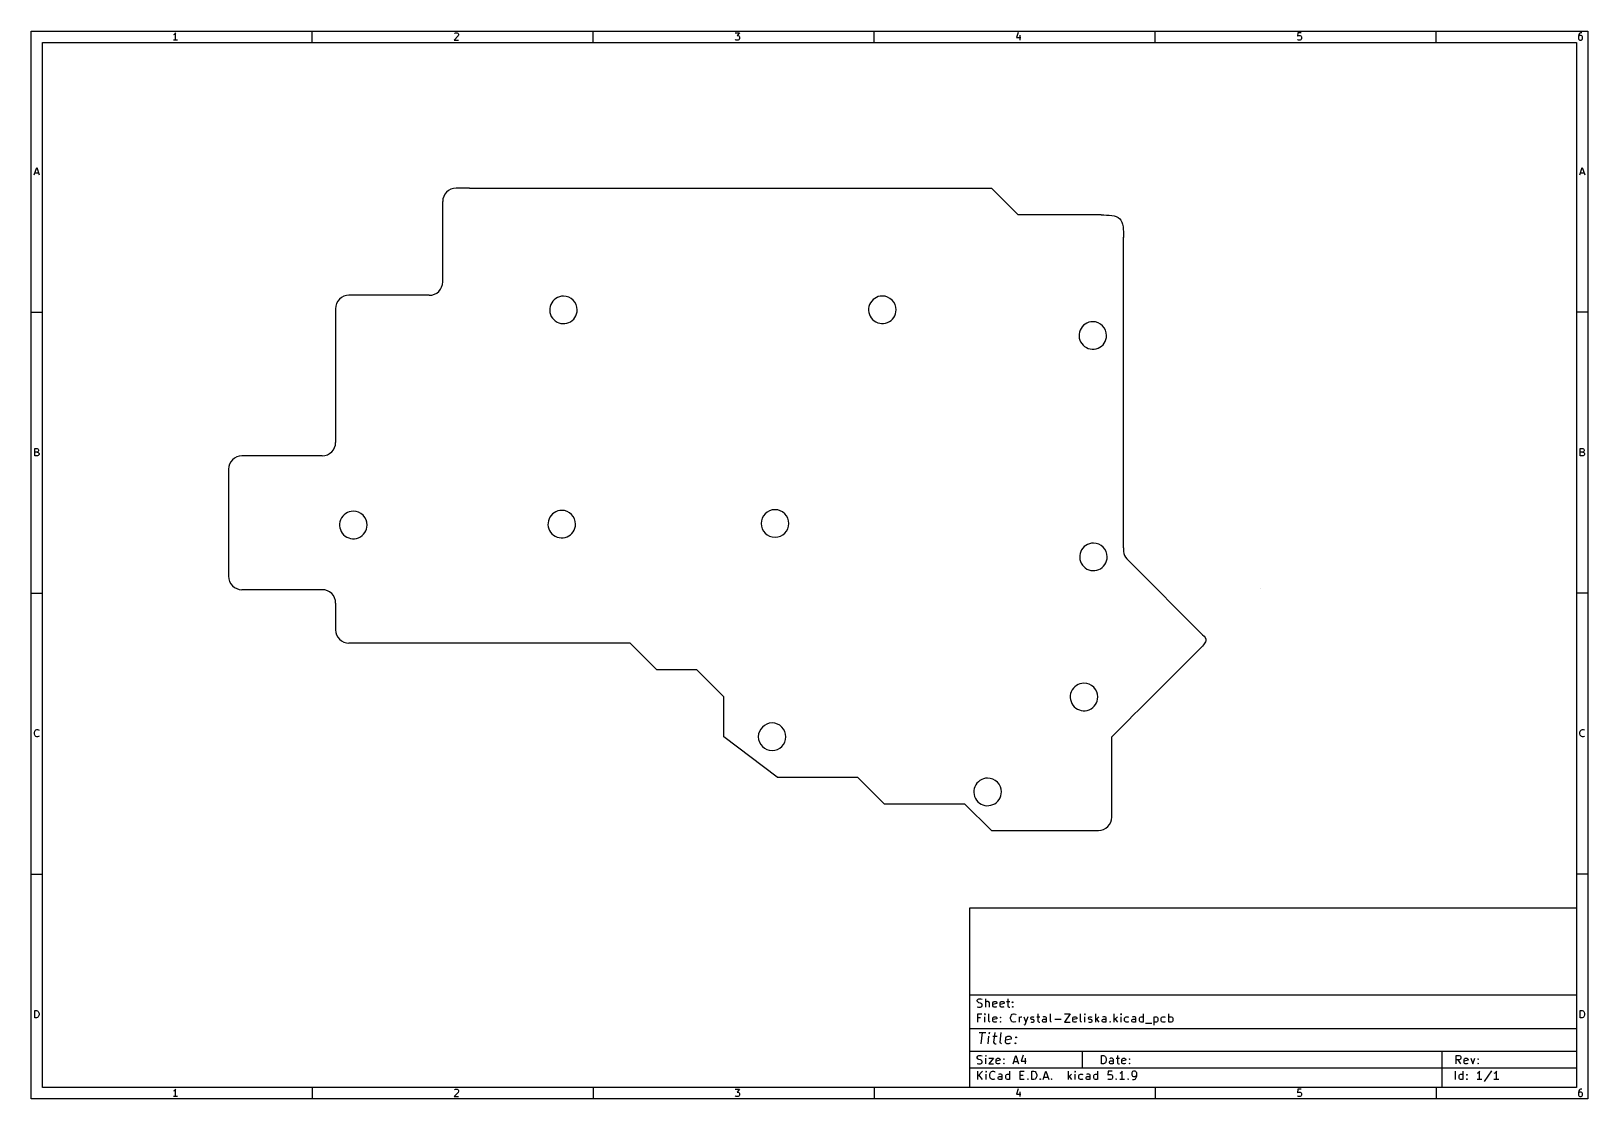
# Model space of a CAD drawing. Extents: x 10 to 287, y -198 to -8.
import ezdxf

# ---------------------------------------------------------------- set-up
doc = ezdxf.new("R2010")
doc.units = 0
doc.layers.get('0').update_dxf_attribs({"linetype": 'CONTINUOUS'})

msp = doc.modelspace()

# ---------------------------------------------------------------- linework, layer by layer
at = {"color": 7}
for points in [[(10.000005, -7.983936), (287.002245, -7.983936), (287.002245, -197.991176), (10.000005, -197.991176)], [(12.000001, -9.983932), (285.001741, -9.983932), (285.001741, -195.99118), (12.000001, -195.99118)], [(104.724454, -55.142651)], [(161.464498, -55.122585)], [(198.914512, -59.692553)], [(67.334384, -93.422483)], [(104.41432, -93.262463)], [(142.36446, -93.142575)], [(199.024494, -99.092525)], [(197.344538, -124.022625)], [(141.844522, -131.102621)], [(180.194458, -140.922515)], [(177.002186, -163.991219), (285.002224, -163.991219), (285.002224, -195.991155), (177.002186, -195.991155)], [(10.65784, -183.571571), (10.65784, -182.271091), (10.96772, -182.271091), (11.15314, -182.332051), (11.2776, -182.456511), (11.33856, -182.580971), (11.40206, -182.827351), (11.40206, -183.012771), (11.33856, -183.261691), (11.2776, -183.386151), (11.15314, -183.508071), (10.96772, -183.571571)], [(285.6611, -183.571571), (285.6611, -182.271091), (285.97098, -182.271091), (286.1564, -182.332051), (286.27832, -182.456511), (286.34182, -182.580971), (286.40278, -182.827351), (286.40278, -183.012771), (286.34182, -183.261691), (286.27832, -183.386151), (286.1564, -183.508071), (285.97098, -183.571571)], [(200.43394, -191.768151), (200.43394, -190.269551), (200.78954, -190.269551), (201.00544, -190.340671), (201.14768, -190.482911), (201.2188, -190.625151), (201.28992, -190.912171), (201.28992, -191.125531), (201.2188, -191.412551), (201.14768, -191.554791), (201.00544, -191.697031), (200.78954, -191.768151)], [(188.07684, -194.567231), (188.07684, -193.068631), (188.43244, -193.068631), (188.64834, -193.139751), (188.79058, -193.281991), (188.8617, -193.426771), (188.93282, -193.711251), (188.93282, -193.924611), (188.8617, -194.211631), (188.79058, -194.353871), (188.64834, -194.496111), (188.43244, -194.567231)]]:
    msp.add_lwpolyline(points, close=True, dxfattribs=at)
for points in [[(35.69208, -9.571411), (35.69208, -8.270931), (35.57016, -8.456351), (35.4457, -8.580811), (35.32124, -8.641771)], [(59.99988, -9.982891), (59.99988, -7.983911)], [(85.32114, -8.395391), (85.3821, -8.331891), (85.50656, -8.270931), (85.81644, -8.270931), (85.9409, -8.331891), (86.00186, -8.395391), (86.06536, -8.517311), (86.06536, -8.641771), (86.00186, -8.827191), (85.26018, -9.571411), (86.06536, -9.571411)], [(109.99978, -9.982891), (109.99978, -7.983911)], [(135.26008, -8.270931), (136.06526, -8.270931), (135.63092, -8.766231), (135.81634, -8.766231), (135.9408, -8.827191), (136.00176, -8.890691), (136.06526, -9.012611), (136.06526, -9.322491), (136.00176, -9.446951), (135.9408, -9.507911), (135.81634, -9.571411), (135.4455, -9.571411), (135.32104, -9.507911), (135.26008, -9.446951)], [(159.99968, -9.982891), (159.99968, -7.983911)], [(185.63082, -8.209971), (185.32094, -9.137071), (186.12612, -9.137071)], [(209.99958, -9.982891), (209.99958, -7.983911)], [(236.00156, -8.270931), (235.38434, -8.270931), (235.32084, -8.890691), (235.38434, -8.827191), (235.50626, -8.766231), (235.81614, -8.766231), (235.9406, -8.827191), (236.00156, -8.890691), (236.06506, -9.012611), (236.06506, -9.322491), (236.00156, -9.446951), (235.9406, -9.507911), (235.81614, -9.571411), (235.50626, -9.571411), (235.38434, -9.507911), (235.32084, -9.446951)], [(259.99948, -9.982891), (259.99948, -7.983911)], [(285.9405, -8.270931), (285.69158, -8.270931), (285.56966, -8.331891), (285.50616, -8.395391), (285.38424, -8.580811), (285.32074, -8.827191), (285.32074, -9.322491), (285.38424, -9.446951), (285.4452, -9.507911), (285.56966, -9.571411), (285.81604, -9.571411), (285.9405, -9.507911), (286.00146, -9.446951), (286.06496, -9.322491), (286.06496, -9.012611), (286.00146, -8.890691), (285.9405, -8.827191), (285.81604, -8.766231), (285.56966, -8.766231), (285.4452, -8.827191), (285.38424, -8.890691), (285.32074, -9.012611)], [(36.06546, -9.571411), (35.32124, -9.571411)], [(185.9407, -8.705271), (185.9407, -9.571411)], [(10.5664, -33.571871), (10.9982, -32.271391), (11.43254, -33.571871)], [(10.68832, -33.198491), (11.30808, -33.198491)], [(285.56712, -33.571871), (286.00146, -32.271391), (286.43326, -33.571871)], [(285.69158, -33.198491), (286.31134, -33.198491)], [(87.98814, -35.939151), (85.60816, -35.939151)], [(87.98814, -35.939151), (180.85816, -35.939151)], [(180.85816, -35.939151), (185.62066, -40.701651)], [(83.22564, -38.321671), (83.22564, -52.609171)], [(204.369673, -99.950237), (204.369673, -44.674897)], [(80.84566, -54.989151), (66.55816, -54.989151)], [(9.99998, -57.983811), (11.99896, -57.983811)], [(64.17564, -57.371671), (64.17564, -81.184171)], [(286.99968, -57.983811), (285.0007, -57.983811)], [(11.09218, -82.891051), (11.2776, -82.952011), (11.33856, -83.012971), (11.40206, -83.137431), (11.40206, -83.322851), (11.33856, -83.447311), (11.2776, -83.508271), (11.15314, -83.571771), (10.65784, -83.571771), (10.65784, -82.271291), (11.09218, -82.271291), (11.21664, -82.332251), (11.2776, -82.395751), (11.33856, -82.517671), (11.33856, -82.642131), (11.2776, -82.766591), (11.21664, -82.827551), (11.09218, -82.891051), (10.65784, -82.891051)], [(286.0929, -82.891051), (286.27832, -82.952011), (286.34182, -83.012971), (286.40278, -83.137431), (286.40278, -83.322851), (286.34182, -83.447311), (286.27832, -83.508271), (286.1564, -83.571771), (285.6611, -83.571771), (285.6611, -82.271291), (286.0929, -82.271291), (286.21736, -82.332251), (286.27832, -82.395751), (286.34182, -82.517671), (286.34182, -82.642131), (286.27832, -82.766591), (286.21736, -82.827551), (286.0929, -82.891051), (285.6611, -82.891051)], [(61.79566, -83.564151), (47.50816, -83.564151)], [(45.12564, -85.946671), (45.12564, -104.996671)], [(205.556917, -102.503597), (218.458318, -115.405002)], [(9.99998, -107.983711), (11.99896, -107.983711)], [(47.50816, -107.376651), (61.79566, -107.376651)], [(228.66858, -107.191231), (228.67366, -107.181071)], [(286.99968, -107.983711), (285.0007, -107.983711)], [(64.17564, -109.759171), (64.17564, -114.521671)], [(116.56314, -116.901651), (66.55816, -116.901651)], [(121.32564, -121.664151), (116.56314, -116.901651)], [(128.47066, -121.664151), (121.32564, -121.664151)], [(133.23316, -126.426651), (128.47066, -121.664151)], [(133.23316, -133.571671), (133.23316, -126.426651)], [(11.40206, -133.447211), (11.33856, -133.508171), (11.15314, -133.571671), (11.02868, -133.571671), (10.84326, -133.508171), (10.72134, -133.386251), (10.65784, -133.261791), (10.59688, -133.012871), (10.59688, -132.827451), (10.65784, -132.581071), (10.72134, -132.456611), (10.84326, -132.332151), (11.02868, -132.271191), (11.15314, -132.271191), (11.33856, -132.332151), (11.40206, -132.395651)], [(286.40278, -133.447211), (286.34182, -133.508171), (286.1564, -133.571671), (286.03194, -133.571671), (285.84652, -133.508171), (285.72206, -133.386251), (285.6611, -133.261791), (285.5976, -133.012871), (285.5976, -132.827451), (285.6611, -132.581071), (285.72206, -132.456611), (285.84652, -132.332151), (286.03194, -132.271191), (286.1564, -132.271191), (286.34182, -132.332151), (286.40278, -132.395651)], [(142.75816, -140.714151), (133.23316, -133.571671)], [(202.28814, -147.859171), (202.28814, -133.571671)], [(142.75816, -140.714151), (157.04566, -140.714151)], [(157.04566, -140.714151), (161.80816, -145.476651)], [(161.80816, -145.476651), (176.09566, -145.476651)], [(176.09566, -145.476651), (180.85816, -150.239151)], [(180.85816, -150.239151), (199.90816, -150.239151)], [(9.99998, -157.983611), (11.99896, -157.983611)], [(286.99968, -157.983611), (285.0007, -157.983611)], [(176.9999, -179.489791), (285.0007, -179.489791)], [(178.36134, -181.597991), (178.5747, -181.669111), (178.93284, -181.669111), (179.07508, -181.597991), (179.1462, -181.524331), (179.21986, -181.382091), (179.21986, -181.239851), (179.1462, -181.097611), (179.07508, -181.026491), (178.93284, -180.955371), (178.64836, -180.881711), (178.50358, -180.810591), (178.43246, -180.739471), (178.36134, -180.597231), (178.36134, -180.454991), (178.43246, -180.310211), (178.50358, -180.239091), (178.64836, -180.167971), (179.00396, -180.167971), (179.21986, -180.239091)], [(179.86248, -181.669111), (179.86248, -180.167971)], [(180.5051, -181.669111), (180.5051, -180.881711), (180.43398, -180.739471), (180.2892, -180.668351), (180.07584, -180.668351), (179.9336, -180.739471), (179.86248, -180.810591)], [(181.79034, -181.597991), (181.6481, -181.669111), (181.36108, -181.669111), (181.21884, -181.597991), (181.14772, -181.453211), (181.14772, -180.881711), (181.21884, -180.739471), (181.36108, -180.668351), (181.6481, -180.668351), (181.79034, -180.739471), (181.86146, -180.881711), (181.86146, -181.026491), (181.14772, -181.168731)], [(183.07558, -181.597991), (182.93334, -181.669111), (182.64632, -181.669111), (182.50408, -181.597991), (182.43296, -181.453211), (182.43296, -180.881711), (182.50408, -180.739471), (182.64632, -180.668351), (182.93334, -180.668351), (183.07558, -180.739471), (183.1467, -180.881711), (183.1467, -181.026491), (182.43296, -181.168731)], [(183.57596, -180.668351), (184.14746, -180.668351)], [(183.78932, -180.167971), (183.78932, -181.453211), (183.86044, -181.597991), (184.00522, -181.669111), (184.14746, -181.669111)], [(184.64784, -180.739471), (184.71896, -180.810591), (184.64784, -180.881711), (184.57672, -180.810591), (184.64784, -180.739471), (184.64784, -180.881711)], [(184.64784, -181.524331), (184.71896, -181.597991), (184.64784, -181.669111), (184.57672, -181.597991), (184.64784, -181.524331), (184.64784, -181.669111)], [(176.9999, -185.489271), (285.0007, -185.489271)], [(178.43246, -184.369131), (178.43246, -182.867991), (179.1462, -182.867991)], [(178.93284, -183.581731), (178.43246, -183.581731)], [(179.7177, -182.867991), (179.64658, -182.939111), (179.7177, -183.010231), (179.79136, -182.939111), (179.7177, -182.867991), (179.7177, -183.010231)], [(179.7177, -184.369131), (179.7177, -183.368371)], [(180.64734, -184.369131), (180.5051, -184.298011), (180.43398, -184.153231), (180.43398, -182.867991)], [(181.79034, -184.298011), (181.6481, -184.369131), (181.36108, -184.369131), (181.21884, -184.298011), (181.14772, -184.153231), (181.14772, -183.581731), (181.21884, -183.439491), (181.36108, -183.368371), (181.6481, -183.368371), (181.79034, -183.439491), (181.86146, -183.581731), (181.86146, -183.726511), (181.14772, -183.868751)], [(182.50408, -183.439491), (182.5752, -183.510611), (182.50408, -183.581731), (182.43296, -183.510611), (182.50408, -183.439491), (182.50408, -183.581731)], [(182.50408, -184.224351), (182.5752, -184.298011), (182.50408, -184.369131), (182.43296, -184.298011), (182.50408, -184.224351), (182.50408, -184.369131)], [(185.21934, -184.224351), (185.14822, -184.298011), (184.93232, -184.369131), (184.79008, -184.369131), (184.57672, -184.298011), (184.43194, -184.153231), (184.36082, -184.010991), (184.2897, -183.726511), (184.2897, -183.510611), (184.36082, -183.226131), (184.43194, -183.083891), (184.57672, -182.939111), (184.79008, -182.867991), (184.93232, -182.867991), (185.14822, -182.939111), (185.21934, -183.010231)], [(185.86196, -184.369131), (185.86196, -183.368371)], [(185.86196, -183.655391), (185.93308, -183.510611), (186.0042, -183.439491), (186.14644, -183.368371), (186.29122, -183.368371)], [(186.64682, -183.368371), (187.00496, -184.369131)], [(187.36056, -183.368371), (187.00496, -184.369131), (186.86272, -184.724731), (186.78906, -184.795851), (186.64682, -184.869511)], [(187.86094, -184.298011), (188.00572, -184.369131), (188.2902, -184.369131), (188.43244, -184.298011), (188.50356, -184.153231), (188.50356, -184.082111), (188.43244, -183.939871), (188.2902, -183.868751), (188.07684, -183.868751), (187.93206, -183.797631), (187.86094, -183.655391), (187.86094, -183.581731), (187.93206, -183.439491), (188.07684, -183.368371), (188.2902, -183.368371), (188.43244, -183.439491)], [(188.93282, -183.368371), (189.50432, -183.368371)], [(189.14618, -182.867991), (189.14618, -184.153231), (189.21984, -184.298011), (189.36208, -184.369131), (189.50432, -184.369131)], [(190.64732, -184.298011), (190.50508, -184.369131), (190.14694, -184.369131), (190.0047, -184.298011), (189.93358, -184.153231), (189.93358, -184.010991), (190.0047, -183.868751), (190.14694, -183.797631), (190.50508, -183.797631), (190.64732, -183.726511)], [(190.64732, -184.369131), (190.64732, -183.581731), (190.5762, -183.439491), (190.43396, -183.368371), (190.14694, -183.368371), (190.0047, -183.439491)], [(191.57696, -184.369131), (191.43218, -184.298011), (191.36106, -184.153231), (191.36106, -182.867991)], [(192.14846, -183.797631), (193.29146, -183.797631)], [(193.86042, -182.867991), (194.86118, -182.867991), (193.86042, -184.369131), (194.86118, -184.369131)], [(196.00418, -184.298011), (195.86194, -184.369131), (195.57492, -184.369131), (195.43268, -184.298011), (195.36156, -184.153231), (195.36156, -183.581731), (195.43268, -183.439491), (195.57492, -183.368371), (195.86194, -183.368371), (196.00418, -183.439491), (196.0753, -183.581731), (196.0753, -183.726511), (195.36156, -183.868751)], [(196.93382, -184.369131), (196.78904, -184.298011), (196.71792, -184.153231), (196.71792, -182.867991)], [(197.50532, -182.867991), (197.4342, -182.939111), (197.50532, -183.010231), (197.57644, -182.939111), (197.50532, -182.867991), (197.50532, -183.010231)], [(197.50532, -184.369131), (197.50532, -183.368371)], [(198.14794, -184.298011), (198.29018, -184.369131), (198.5772, -184.369131), (198.71944, -184.298011), (198.79056, -184.153231), (198.79056, -184.082111), (198.71944, -183.939871), (198.5772, -183.868751), (198.3613, -183.868751), (198.21906, -183.797631), (198.14794, -183.655391), (198.14794, -183.581731), (198.21906, -183.439491), (198.3613, -183.368371), (198.5772, -183.368371), (198.71944, -183.439491)], [(199.43318, -184.369131), (199.43318, -182.867991)], [(200.00468, -183.368371), (199.43318, -183.939871)], [(199.57542, -183.797631), (200.00468, -184.369131)], [(201.28992, -184.298011), (201.14768, -184.369131), (200.78954, -184.369131), (200.6473, -184.298011), (200.57618, -184.153231), (200.57618, -184.010991), (200.6473, -183.868751), (200.78954, -183.797631), (201.14768, -183.797631), (201.28992, -183.726511)], [(201.28992, -184.369131), (201.28992, -183.581731), (201.2188, -183.439491), (201.07656, -183.368371), (200.78954, -183.368371), (200.6473, -183.439491)], [(202.00366, -184.224351), (202.07478, -184.298011), (202.00366, -184.369131), (201.93254, -184.298011), (202.00366, -184.224351), (202.00366, -184.369131)], [(202.71994, -184.369131), (202.71994, -182.867991)], [(203.29144, -183.368371), (202.71994, -183.939871)], [(202.86218, -183.797631), (203.29144, -184.369131)], [(203.93406, -182.867991), (203.8604, -182.939111), (203.93406, -183.010231), (204.00518, -182.939111), (203.93406, -182.867991), (203.93406, -183.010231)], [(203.93406, -184.369131), (203.93406, -183.368371)], [(205.29042, -184.298011), (205.14818, -184.369131), (204.86116, -184.369131), (204.71892, -184.298011), (204.6478, -184.224351), (204.57668, -184.082111), (204.57668, -183.655391), (204.6478, -183.510611), (204.71892, -183.439491), (204.86116, -183.368371), (205.14818, -183.368371), (205.29042, -183.439491)], [(206.57566, -184.298011), (206.43342, -184.369131), (206.07528, -184.369131), (205.93304, -184.298011), (205.86192, -184.153231), (205.86192, -184.010991), (205.93304, -183.868751), (206.07528, -183.797631), (206.43342, -183.797631), (206.57566, -183.726511)], [(206.57566, -184.369131), (206.57566, -183.581731), (206.50454, -183.439491), (206.3623, -183.368371), (206.07528, -183.368371), (205.93304, -183.439491)], [(207.93202, -184.298011), (207.78978, -184.369131), (207.5053, -184.369131), (207.36052, -184.298011), (207.2894, -184.224351), (207.21828, -184.082111), (207.21828, -183.655391), (207.2894, -183.510611), (207.36052, -183.439491), (207.5053, -183.368371), (207.78978, -183.368371), (207.93202, -183.439491)], [(207.93202, -184.369131), (207.93202, -182.867991)], [(208.29016, -184.511371), (209.43316, -184.511371)], [(209.7913, -183.368371), (209.7913, -184.869511)], [(209.7913, -183.439491), (209.93354, -183.368371), (210.21802, -183.368371), (210.3628, -183.439491), (210.43392, -183.510611), (210.50504, -183.655391), (210.50504, -184.082111), (210.43392, -184.224351), (210.3628, -184.298011), (210.21802, -184.369131), (209.93354, -184.369131), (209.7913, -184.298011)], [(211.79028, -184.298011), (211.64804, -184.369131), (211.36102, -184.369131), (211.21878, -184.298011), (211.14766, -184.224351), (211.07654, -184.082111), (211.07654, -183.655391), (211.14766, -183.510611), (211.21878, -183.439491), (211.36102, -183.368371), (211.64804, -183.368371), (211.79028, -183.439491)], [(212.4329, -184.369131), (212.4329, -182.867991)], [(212.4329, -183.439491), (212.57514, -183.368371), (212.86216, -183.368371), (213.0044, -183.439491), (213.07552, -183.510611), (213.14664, -183.655391), (213.14664, -184.082111), (213.07552, -184.224351), (213.0044, -184.298011), (212.86216, -184.369131), (212.57514, -184.369131), (212.4329, -184.298011)], [(178.7144, -186.195391), (179.8574, -186.195391)], [(179.03444, -188.194371), (179.2859, -186.195391)], [(180.27396, -188.194371), (180.43906, -186.860871)], [(180.52288, -186.195391), (180.4162, -186.289371), (180.50002, -186.385891), (180.6067, -186.289371), (180.52288, -186.195391), (180.50002, -186.385891)], [(181.10708, -186.860871), (181.86908, -186.860871)], [(181.47538, -186.195391), (181.26202, -187.909891), (181.33314, -188.100391), (181.51094, -188.194371), (181.70144, -188.194371)], [(182.65394, -188.194371), (182.47614, -188.100391), (182.40502, -187.909891), (182.61838, -186.195391)], [(184.19064, -188.100391), (183.98744, -188.194371), (183.60644, -188.194371), (183.42864, -188.100391), (183.35498, -187.909891), (183.4515, -187.147891), (183.57088, -186.957391), (183.77408, -186.860871), (184.15254, -186.860871), (184.33288, -186.957391), (184.404, -187.147891), (184.38114, -187.338391), (183.40324, -187.528891)], [(185.1533, -188.003871), (185.23712, -188.100391), (185.13044, -188.194371), (185.04662, -188.100391), (185.1533, -188.003871), (185.13044, -188.194371)], [(185.28538, -186.957391), (185.3692, -187.051371), (185.25998, -187.147891), (185.1787, -187.051371), (185.28538, -186.957391), (185.25998, -187.147891)], [(176.9999, -189.489771), (285.0007, -189.489771)], [(178.36134, -191.697031), (178.5747, -191.768151), (178.93284, -191.768151), (179.07508, -191.697031), (179.1462, -191.625911), (179.21986, -191.483671), (179.21986, -191.338891), (179.1462, -191.196651), (179.07508, -191.125531), (178.93284, -191.054411), (178.64836, -190.983291), (178.50358, -190.912171), (178.43246, -190.841051), (178.36134, -190.696271), (178.36134, -190.554031), (178.43246, -190.411791), (178.50358, -190.340671), (178.64836, -190.269551), (179.00396, -190.269551), (179.21986, -190.340671)], [(179.86248, -190.269551), (179.79136, -190.340671), (179.86248, -190.411791), (179.9336, -190.340671), (179.86248, -190.269551), (179.86248, -190.411791)], [(179.86248, -191.768151), (179.86248, -190.767391)], [(180.43398, -190.767391), (181.21884, -190.767391), (180.43398, -191.768151), (181.21884, -191.768151)], [(182.36184, -191.697031), (182.2196, -191.768151), (181.93258, -191.768151), (181.79034, -191.697031), (181.71922, -191.554791), (181.71922, -190.983291), (181.79034, -190.841051), (181.93258, -190.767391), (182.2196, -190.767391), (182.36184, -190.841051), (182.43296, -190.983291), (182.43296, -191.125531), (181.71922, -191.267771)], [(183.07558, -190.841051), (183.1467, -190.912171), (183.07558, -190.983291), (183.00446, -190.912171), (183.07558, -190.841051), (183.07558, -190.983291)], [(184.71896, -191.768151), (185.21934, -190.269551), (185.71972, -191.768151)], [(186.50458, -190.195891), (186.14644, -191.267771), (187.07608, -191.267771)], [(186.86272, -190.767391), (186.86272, -191.768151)], [(196.99986, -189.489771), (196.99986, -192.489511)], [(202.57516, -191.697031), (202.43292, -191.768151), (202.07478, -191.768151), (201.93254, -191.697031), (201.86142, -191.554791), (201.86142, -191.412551), (201.93254, -191.267771), (202.07478, -191.196651), (202.43292, -191.196651), (202.57516, -191.125531)], [(202.57516, -191.768151), (202.57516, -190.983291), (202.50404, -190.841051), (202.3618, -190.767391), (202.07478, -190.767391), (201.93254, -190.841051)], [(203.07554, -190.767391), (203.64704, -190.767391)], [(203.29144, -190.269551), (203.29144, -191.554791), (203.36256, -191.697031), (203.5048, -191.768151), (203.64704, -191.768151)], [(204.71892, -191.697031), (204.57668, -191.768151), (204.28966, -191.768151), (204.14742, -191.697031), (204.0763, -191.554791), (204.0763, -190.983291), (204.14742, -190.841051), (204.28966, -190.767391), (204.57668, -190.767391), (204.71892, -190.841051), (204.79004, -190.983291), (204.79004, -191.125531), (204.0763, -191.267771)], [(205.43266, -190.841051), (205.50378, -190.912171), (205.43266, -190.983291), (205.36154, -190.912171), (205.43266, -190.841051), (205.43266, -190.983291)], [(261.00024, -189.489771), (261.00024, -195.989631)], [(263.55294, -191.768151), (263.55294, -190.269551), (264.12444, -190.269551), (264.26668, -190.340671), (264.3378, -190.411791), (264.41146, -190.554031), (264.41146, -190.767391), (264.3378, -190.912171), (264.26668, -190.983291), (264.12444, -191.054411), (263.55294, -191.054411)], [(264.41146, -191.768151), (263.91108, -191.054411)], [(265.62558, -191.697031), (265.4808, -191.768151), (265.19632, -191.768151), (265.05408, -191.697031), (264.98042, -191.554791), (264.98042, -190.983291), (265.05408, -190.841051), (265.19632, -190.767391), (265.4808, -190.767391), (265.62558, -190.841051), (265.6967, -190.983291), (265.6967, -191.125531), (264.98042, -191.267771)], [(266.19708, -190.767391), (266.55268, -191.768151), (266.91082, -190.767391)], [(267.48232, -190.841051), (267.55344, -190.912171), (267.48232, -190.983291), (267.4112, -190.912171), (267.48232, -190.841051), (267.48232, -190.983291)], [(176.9999, -192.489511), (285.0007, -192.489511)], [(178.43246, -194.567231), (178.43246, -193.068631)], [(179.29098, -193.068631), (178.43246, -193.924611)], [(179.29098, -194.567231), (178.64836, -193.711251)], [(179.9336, -193.068631), (179.86248, -193.139751), (179.9336, -193.210871), (180.00472, -193.139751), (179.9336, -193.068631), (179.9336, -193.210871)], [(179.9336, -194.567231), (179.9336, -193.569011)], [(181.50332, -194.424991), (181.4322, -194.496111), (181.21884, -194.567231), (181.0766, -194.567231), (180.8607, -194.496111), (180.71846, -194.353871), (180.64734, -194.211631), (180.57622, -193.924611), (180.57622, -193.711251), (180.64734, -193.426771), (180.71846, -193.281991), (180.8607, -193.139751), (181.0766, -193.068631), (181.21884, -193.068631), (181.4322, -193.139751), (181.50332, -193.210871)], [(182.7911, -194.567231), (182.7911, -193.782371), (182.71998, -193.640131), (182.5752, -193.569011), (182.29072, -193.569011), (182.14848, -193.640131)], [(183.07558, -191.625911), (183.1467, -191.697031), (183.07558, -191.768151), (183.00446, -191.697031), (183.07558, -191.625911), (183.07558, -191.768151)], [(184.14746, -194.496111), (184.00522, -194.567231), (183.7182, -194.567231), (183.57596, -194.496111), (183.50484, -194.424991), (183.43372, -194.282751), (183.43372, -193.853491), (183.50484, -193.711251), (183.57596, -193.640131), (183.7182, -193.569011), (184.00522, -193.569011), (184.14746, -193.640131)], [(184.14746, -194.567231), (184.14746, -193.068631)], [(184.8612, -191.338891), (185.57494, -191.338891)], [(186.71794, -194.567231), (186.0042, -194.567231), (186.0042, -193.068631), (186.71794, -193.068631)], [(186.0042, -193.782371), (186.50458, -193.782371)], [(190.07582, -194.567231), (190.5762, -193.068631), (191.07658, -194.567231)], [(194.5767, -194.567231), (194.5767, -193.068631)], [(195.1482, -193.569011), (194.5767, -194.140511)], [(195.79082, -193.068631), (195.7197, -193.139751), (195.79082, -193.210871), (195.86194, -193.139751), (195.79082, -193.068631), (195.79082, -193.210871)], [(195.79082, -194.567231), (195.79082, -193.569011)], [(197.14718, -194.496111), (197.00494, -194.567231), (196.71792, -194.567231), (196.57568, -194.496111), (196.50456, -194.424991), (196.43344, -194.282751), (196.43344, -193.853491), (196.50456, -193.711251), (196.57568, -193.640131), (196.71792, -193.569011), (197.00494, -193.569011), (197.14718, -193.640131)], [(198.43242, -194.567231), (198.43242, -193.782371), (198.3613, -193.640131), (198.21906, -193.569011), (197.93204, -193.569011), (197.7898, -193.640131)], [(199.79132, -194.496111), (199.64654, -194.567231), (199.36206, -194.567231), (199.21982, -194.496111), (199.14616, -194.424991), (199.07504, -194.282751), (199.07504, -193.853491), (199.14616, -193.711251), (199.21982, -193.640131), (199.36206, -193.569011), (199.64654, -193.569011), (199.79132, -193.640131)], [(199.79132, -194.567231), (199.79132, -193.068631)], [(202.3618, -193.068631), (201.64806, -193.068631), (201.57694, -193.782371), (201.64806, -193.711251), (201.7903, -193.640131), (202.14844, -193.640131), (202.29068, -193.711251), (202.3618, -193.782371), (202.43292, -193.924611), (202.43292, -194.282751), (202.3618, -194.424991), (202.29068, -194.496111), (202.14844, -194.567231), (201.7903, -194.567231), (201.64806, -194.496111), (201.57694, -194.424991)], [(204.14742, -194.567231), (204.14742, -193.068631), (204.00518, -193.281991), (203.8604, -193.426771), (203.71816, -193.497891)], [(205.43266, -191.625911), (205.50378, -191.697031), (205.43266, -191.768151), (205.36154, -191.697031), (205.43266, -191.625911), (205.43266, -191.768151)], [(206.00416, -194.567231), (206.29118, -194.567231), (206.43342, -194.496111), (206.50454, -194.424991), (206.64678, -194.211631), (206.7179, -193.924611), (206.7179, -193.353111), (206.64678, -193.210871), (206.57566, -193.139751), (206.43342, -193.068631), (206.1464, -193.068631), (206.00416, -193.139751), (205.93304, -193.210871), (205.86192, -193.353111), (205.86192, -193.711251), (205.93304, -193.853491), (206.00416, -193.924611), (206.1464, -193.998271), (206.43342, -193.998271), (206.57566, -193.924611), (206.64678, -193.853491), (206.7179, -193.711251)], [(263.43356, -194.567231), (263.43356, -193.068631)], [(264.78992, -194.496111), (264.64768, -194.567231), (264.36066, -194.567231), (264.21842, -194.496111), (264.1473, -194.424991), (264.07618, -194.282751), (264.07618, -193.853491), (264.1473, -193.711251), (264.21842, -193.640131), (264.36066, -193.569011), (264.64768, -193.569011), (264.78992, -193.640131)], [(264.78992, -194.567231), (264.78992, -193.068631)], [(265.50366, -193.640131), (265.57478, -193.711251), (265.50366, -193.782371), (265.43254, -193.711251), (265.50366, -193.640131), (265.50366, -193.782371)], [(267.71854, -194.567231), (267.71854, -193.068631), (267.5763, -193.281991), (267.43406, -193.426771), (267.28928, -193.497891)], [(267.48232, -191.625911), (267.55344, -191.697031), (267.48232, -191.768151), (267.4112, -191.697031), (267.48232, -191.625911), (267.48232, -191.768151)], [(269.8623, -192.997511), (268.57706, -194.925371)], [(270.71828, -194.567231), (270.71828, -193.068631), (270.57604, -193.281991), (270.4338, -193.426771), (270.28902, -193.497891)], [(35.69208, -197.577131), (35.69208, -196.279191), (35.57016, -196.464611), (35.4457, -196.586531), (35.32124, -196.650031)], [(59.99988, -195.989631), (59.99988, -197.988611)], [(85.32114, -196.401111), (85.3821, -196.340151), (85.50656, -196.279191), (85.81644, -196.279191), (85.9409, -196.340151), (86.00186, -196.401111), (86.06536, -196.525571), (86.06536, -196.650031), (86.00186, -196.835451), (85.26018, -197.577131), (86.06536, -197.577131)], [(109.99978, -195.989631), (109.99978, -197.988611)], [(135.26008, -196.279191), (136.06526, -196.279191), (135.63092, -196.771951), (135.81634, -196.771951), (135.9408, -196.835451), (136.00176, -196.896411), (136.06526, -197.020871), (136.06526, -197.330751), (136.00176, -197.455211), (135.9408, -197.516171), (135.81634, -197.577131), (135.4455, -197.577131), (135.32104, -197.516171), (135.26008, -197.455211)], [(159.99968, -195.989631), (159.99968, -197.988611)], [(182.7911, -194.496111), (182.64632, -194.567231), (182.29072, -194.567231), (182.14848, -194.496111), (182.07482, -194.353871), (182.07482, -194.211631), (182.14848, -194.069391), (182.29072, -193.998271), (182.64632, -193.998271), (182.7911, -193.924611)], [(185.63082, -196.215691), (185.32094, -197.145331), (186.12612, -197.145331)], [(187.36056, -194.424991), (187.43422, -194.496111), (187.36056, -194.567231), (187.28944, -194.496111), (187.36056, -194.424991), (187.36056, -194.567231)], [(189.57544, -194.424991), (189.64656, -194.496111), (189.57544, -194.567231), (189.50432, -194.496111), (189.57544, -194.424991), (189.57544, -194.567231)], [(190.21806, -194.140511), (190.93434, -194.140511)], [(191.57696, -194.424991), (191.64808, -194.496111), (191.57696, -194.567231), (191.5033, -194.496111), (191.57696, -194.424991), (191.57696, -194.567231)], [(194.71894, -193.998271), (195.1482, -194.567231)], [(198.43242, -194.496111), (198.29018, -194.567231), (197.93204, -194.567231), (197.7898, -194.496111), (197.71868, -194.353871), (197.71868, -194.211631), (197.7898, -194.069391), (197.93204, -193.998271), (198.29018, -193.998271), (198.43242, -193.924611)], [(203.07554, -194.424991), (203.14666, -194.496111), (203.07554, -194.567231), (203.00442, -194.496111), (203.07554, -194.424991), (203.07554, -194.567231)], [(204.57668, -194.567231), (203.71816, -194.567231)], [(205.2193, -194.424991), (205.29042, -194.496111), (205.2193, -194.567231), (205.14818, -194.496111), (205.2193, -194.424991), (205.2193, -194.567231)], [(209.99958, -195.989631), (209.99958, -197.988611)], [(236.00156, -196.279191), (235.38434, -196.279191), (235.32084, -196.896411), (235.38434, -196.835451), (235.50626, -196.771951), (235.81614, -196.771951), (235.9406, -196.835451), (236.00156, -196.896411), (236.06506, -197.020871), (236.06506, -197.330751), (236.00156, -197.455211), (235.9406, -197.516171), (235.81614, -197.577131), (235.50626, -197.577131), (235.38434, -197.516171), (235.32084, -197.455211)], [(259.99948, -195.989631), (259.99948, -197.988611)], [(265.50366, -194.424991), (265.57478, -194.496111), (265.50366, -194.567231), (265.43254, -194.496111), (265.50366, -194.424991), (265.50366, -194.567231)], [(268.1478, -194.567231), (267.28928, -194.567231)], [(271.14754, -194.567231), (270.28902, -194.567231)], [(285.9405, -196.279191), (285.69158, -196.279191), (285.56966, -196.340151), (285.50616, -196.401111), (285.38424, -196.586531), (285.32074, -196.835451), (285.32074, -197.330751), (285.38424, -197.455211), (285.4452, -197.516171), (285.56966, -197.577131), (285.81604, -197.577131), (285.9405, -197.516171), (286.00146, -197.455211), (286.06496, -197.330751), (286.06496, -197.020871), (286.00146, -196.896411), (285.9405, -196.835451), (285.81604, -196.771951), (285.56966, -196.771951), (285.4452, -196.835451), (285.38424, -196.896411), (285.32074, -197.020871)], [(36.06546, -197.577131), (35.32124, -197.577131)], [(185.9407, -196.710991), (185.9407, -197.577131)]]:
    msp.add_lwpolyline(points, dxfattribs=at)
for points in [[(85.60943, -35.941437), (84.977883, -35.941437), (84.372203, -36.192318), (83.925632, -36.638889)], [(83.925632, -36.638889), (83.479061, -37.08546), (83.22818, -37.69114), (83.22818, -38.322687)], [(200.375644, -40.700147), (195.457582, -40.700676), (190.539251, -40.701206), (185.620657, -40.701735)], [(200.375647, -40.700147), (201.707379, -40.700147), (203.038845, -40.700147), (203.704444, -41.366534)], [(203.704444, -41.366534), (204.370046, -42.032921), (204.370046, -43.365382), (204.370046, -44.697602)], [(82.530728, -54.293985), (82.977299, -53.847414), (83.22818, -53.241734), (83.22818, -52.610187)], [(66.55943, -54.991437), (65.927883, -54.991437), (65.322203, -55.242318), (64.875632, -55.688889)], [(80.84693, -54.991437), (81.478477, -54.991437), (82.084157, -54.740556), (82.530728, -54.293985)], [(104.724454, -55.142651), (103.733521, -55.142651), (102.840162, -55.739574), (102.460949, -56.655076)], [(106.456866, -55.860239), (105.997402, -55.400775), (105.374234, -55.142651), (104.724454, -55.142651)], [(161.464498, -55.122585), (160.473565, -55.122585), (159.580206, -55.719508), (159.200993, -56.63501)], [(163.19691, -55.840173), (162.737446, -55.380709), (162.114278, -55.122585), (161.464498, -55.122585)], [(64.875632, -55.688889), (64.429061, -56.13546), (64.17818, -56.74114), (64.17818, -57.372687)], [(102.460949, -56.655076), (102.081736, -57.570579), (102.291347, -58.624367), (102.992042, -59.325063)], [(105.662028, -59.856156), (106.577531, -59.476942), (107.174454, -58.583583), (107.174454, -57.592651)], [(107.174454, -57.592651), (107.174454, -56.94287), (106.91633, -56.319703), (106.456866, -55.860239)], [(159.200993, -56.63501), (158.82178, -57.550513), (159.031391, -58.604301), (159.732086, -59.304997)], [(162.402072, -59.83609), (163.317575, -59.456876), (163.914498, -58.563517), (163.914498, -57.572585)], [(163.914498, -57.572585), (163.914498, -56.922804), (163.656374, -56.299637), (163.19691, -55.840173)], [(102.992042, -59.325063), (103.692737, -60.025758), (104.746526, -60.235369), (105.662028, -59.856156)], [(159.732086, -59.304997), (160.432781, -60.005692), (161.48657, -60.215303), (162.402072, -59.83609)], [(198.914512, -59.692553), (197.923579, -59.692553), (197.03022, -60.289476), (196.651007, -61.204978)], [(200.646924, -60.410141), (200.18746, -59.950677), (199.564292, -59.692553), (198.914512, -59.692553)], [(201.364512, -62.142553), (201.364512, -61.492772), (201.106388, -60.869605), (200.646924, -60.410141)], [(196.651007, -61.204978), (196.271794, -62.120481), (196.481405, -63.174269), (197.1821, -63.874965)], [(199.852086, -64.406058), (200.767589, -64.026844), (201.364512, -63.133485), (201.364512, -62.142553)], [(197.1821, -63.874965), (197.882795, -64.57566), (198.936584, -64.785271), (199.852086, -64.406058)], [(61.79693, -83.566437), (62.428477, -83.566437), (63.034157, -83.315556), (63.480728, -82.868985)], [(63.480728, -82.868985), (63.927299, -82.422414), (64.17818, -81.816734), (64.17818, -81.185187)], [(45.825632, -84.263889), (45.379061, -84.71046), (45.12818, -85.31614), (45.12818, -85.947687)], [(47.50943, -83.566437), (46.877883, -83.566437), (46.272203, -83.817318), (45.825632, -84.263889)], [(67.334384, -93.422483), (66.343451, -93.422483), (65.450092, -94.019406), (65.070879, -94.934908)], [(69.066796, -94.140071), (68.607332, -93.680607), (67.984164, -93.422483), (67.334384, -93.422483)], [(69.784384, -95.872483), (69.784384, -95.222702), (69.52626, -94.599535), (69.066796, -94.140071)], [(104.41432, -93.262463), (103.423387, -93.262463), (102.530028, -93.859386), (102.150815, -94.774888)], [(106.86432, -95.712463), (106.86432, -94.359365), (105.767418, -93.262463), (104.41432, -93.262463)], [(142.36446, -93.142575), (141.011362, -93.142575), (139.91446, -94.239477), (139.91446, -95.592575)], [(144.096872, -93.860163), (143.637408, -93.400699), (143.01424, -93.142575), (142.36446, -93.142575)], [(144.81446, -95.592575), (144.81446, -94.942794), (144.556336, -94.319627), (144.096872, -93.860163)], [(65.070879, -94.934908), (64.691666, -95.850411), (64.901277, -96.904199), (65.601972, -97.604895)], [(68.271958, -98.135988), (69.187461, -97.756774), (69.784384, -96.863415), (69.784384, -95.872483)], [(102.150815, -94.774888), (101.771602, -95.690391), (101.981213, -96.744179), (102.681908, -97.444875)], [(105.351894, -97.975968), (106.267397, -97.596754), (106.86432, -96.703395), (106.86432, -95.712463)], [(139.91446, -95.592575), (139.91446, -96.945673), (141.011362, -98.042575), (142.36446, -98.042575)], [(142.36446, -98.042575), (143.717558, -98.042575), (144.81446, -96.945673), (144.81446, -95.592575)], [(65.601972, -97.604895), (66.302667, -98.30559), (67.356456, -98.515201), (68.271958, -98.135988)], [(102.681908, -97.444875), (103.382603, -98.14557), (104.436392, -98.355181), (105.351894, -97.975968)], [(199.024494, -99.092525), (198.033561, -99.092525), (197.140202, -99.689448), (196.760989, -100.60495)], [(200.756906, -99.810113), (200.297442, -99.350649), (199.674274, -99.092525), (199.024494, -99.092525)], [(196.760989, -100.60495), (196.381776, -101.520453), (196.591387, -102.574241), (197.292082, -103.274937)], [(199.962068, -103.80603), (200.877571, -103.426816), (201.474494, -102.533457), (201.474494, -101.542525)], [(201.474494, -101.542525), (201.474494, -100.892744), (201.21637, -100.269577), (200.756906, -99.810113)], [(204.370737, -99.914375), (204.368469, -100.381181), (204.3662, -100.847728), (204.564033, -101.279267)], [(204.564033, -101.279267), (204.761869, -101.710807), (205.159524, -102.107332), (205.556919, -102.5036)], [(45.12818, -104.997687), (45.12818, -105.629234), (45.379061, -106.234914), (45.825632, -106.681485)], [(197.292082, -103.274937), (197.992777, -103.975632), (199.046566, -104.185243), (199.962068, -103.80603)], [(45.825632, -106.681485), (46.272203, -107.128056), (46.877883, -107.378937), (47.50943, -107.378937)], [(63.480728, -108.076389), (63.034157, -107.629818), (62.428477, -107.378937), (61.79693, -107.378937)], [(64.17818, -109.760187), (64.17818, -109.12864), (63.927299, -108.52296), (63.480728, -108.076389)], [(64.17818, -114.522687), (64.17818, -115.154234), (64.429061, -115.759914), (64.875632, -116.206485)], [(64.875632, -116.206485), (65.322203, -116.653056), (65.927883, -116.903937), (66.55943, -116.903937)], [(218.458316, -115.404999), (218.791203, -115.737889), (219.123831, -116.070515), (219.023738, -116.503534)], [(217.858576, -118.003876), (212.668432, -123.193139), (207.478285, -128.382405), (202.288137, -133.571671)], [(219.023738, -116.503534), (218.923641, -116.936556), (218.391115, -117.470212), (217.858579, -118.003879)], [(197.344538, -124.022625), (196.353605, -124.022625), (195.460246, -124.619548), (195.081033, -125.53505)], [(199.07695, -124.740213), (198.617486, -124.280749), (197.994318, -124.022625), (197.344538, -124.022625)], [(195.081033, -125.53505), (194.70182, -126.450553), (194.911431, -127.504341), (195.612126, -128.205037)], [(198.282112, -128.73613), (199.197615, -128.356916), (199.794538, -127.463557), (199.794538, -126.472625)], [(199.794538, -126.472625), (199.794538, -125.822844), (199.536414, -125.199677), (199.07695, -124.740213)], [(195.612126, -128.205037), (196.312821, -128.905732), (197.36661, -129.115343), (198.282112, -128.73613)], [(141.844522, -131.102621), (140.491424, -131.102621), (139.394522, -132.199523), (139.394522, -133.552621)], [(143.576934, -131.820209), (143.11747, -131.360745), (142.494302, -131.102621), (141.844522, -131.102621)], [(144.294522, -133.552621), (144.294522, -132.90284), (144.036398, -132.279673), (143.576934, -131.820209)], [(139.394522, -133.552621), (139.394522, -134.905719), (140.491424, -136.002621), (141.844522, -136.002621)], [(141.844522, -136.002621), (143.19762, -136.002621), (144.294522, -134.905719), (144.294522, -133.552621)], [(180.194458, -140.922515), (179.203525, -140.922515), (178.310166, -141.519438), (177.930953, -142.43494)], [(181.92687, -141.640103), (181.467406, -141.180639), (180.844238, -140.922515), (180.194458, -140.922515)], [(177.930953, -142.43494), (177.55174, -143.350443), (177.761351, -144.404231), (178.462046, -145.104927)], [(181.132032, -145.63602), (182.047535, -145.256806), (182.644458, -144.363447), (182.644458, -143.372515)], [(182.644458, -143.372515), (182.644458, -142.722734), (182.386334, -142.099567), (181.92687, -141.640103)], [(178.462046, -145.104927), (179.162741, -145.805622), (180.21653, -146.015233), (181.132032, -145.63602)], [(199.90943, -150.241437), (200.540977, -150.241437), (201.146657, -149.990556), (201.593228, -149.543985)], [(201.593228, -149.543985), (202.039799, -149.097414), (202.29068, -148.491734), (202.29068, -147.860187)]]:
    msp.add_open_spline(points, degree=3, dxfattribs=at)

doc.saveas('drawing.dxf')
